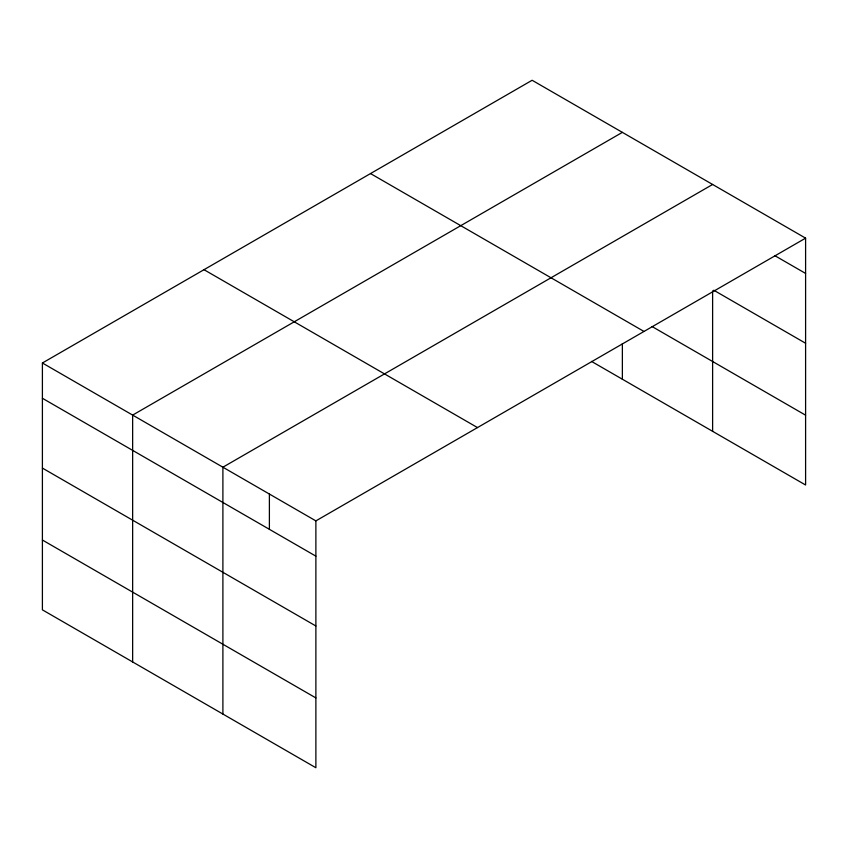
<?xml version="1.0" encoding="UTF-8"?>
<svg xmlns="http://www.w3.org/2000/svg" width="848" height="848" viewBox="0 0 848 848"><rect width="100%" height="100%" fill="white"/><g stroke="black" fill="none" stroke-linecap="round" stroke-linejoin="round"><path stroke-width="1.27" d="M805.6 238.15L532.12 80.263L42.4 362.997L42.4 609.85L315.88 767.737L315.88 520.884L805.6 238.15L805.6 485.003L591.522 361.407M622.368 132.362L132.648 415.096L132.648 661.949M712.617 184.472L222.897 467.206L222.897 714.058M774.987 255.757L805.6 273.427M713.751 290.217L805.6 343.249M652.07 326.544L805.6 415.191M370.512 173.564L643.992 331.451M204.008 269.696L477.488 427.583M42.4 362.997L315.88 520.884M42.4 398.274L315.88 556.161M42.4 468.085L315.88 625.983M42.4 540.028L315.88 697.925M712.617 290.875L712.617 431.325M622.368 343.652L622.368 379.215M269.388 494.045L269.388 529.322"/></g></svg>
